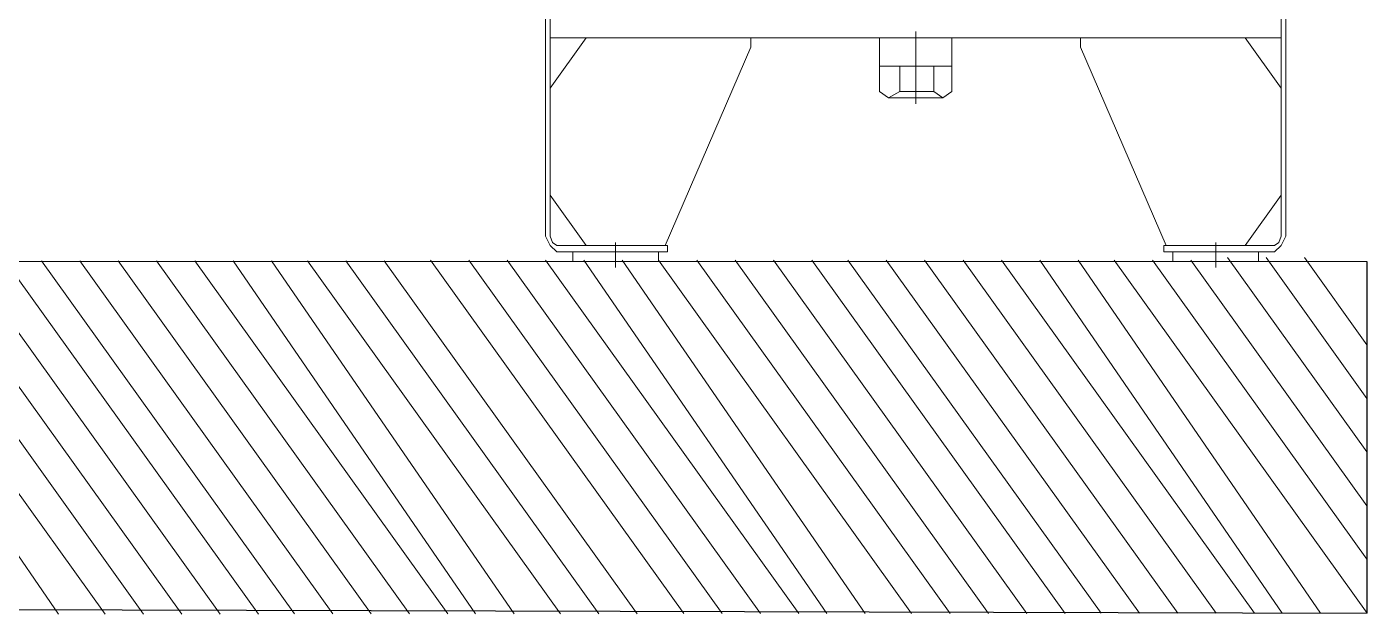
# Model space of a CAD drawing. Header units: inches. Extents: x 2435 to 7572, y 377 to 2555.
# Drawn here: x 7155.7 to 7556.3, y 948.9 to 1124.2 of the extents above; entities that cross this region are included whole.
import ezdxf

# ---------------------------------------------------------------- set-up
doc = ezdxf.new("R2010")
doc.units = ezdxf.units.IN
doc.header["$MEASUREMENT"] = 0

msp = doc.modelspace()

# ---------------------------------------------------------------- linework, layer by layer
at = {"lineweight": 5}
for p, q in [((7530.59, 1061.72), (7530.59, 1401.95)), ((7531.94, 1401.95), (7531.94, 1061.72)), ((7310.73, 1061.72), (7310.73, 1134.09)), ((7312.08, 1134.09), (7312.08, 1061.72)), ((7421.33, 1101.19), (7421.33, 1122.81)), ((7312.08, 1120.93), (7530.59, 1120.93)), ((7312.08, 1105.89), (7322.87, 1120.93)), ((7322.87, 1120.93), (7372.1, 1120.93)), ((7372.1, 1118.11), (7346.48, 1058.9)), ((7372.1, 1120.93), (7372.1, 1118.11)), ((7410.54, 1104.95), (7410.54, 1120.93)), ((7432.12, 1120.93), (7432.12, 1104.95)), ((7519.8, 1120.93), (7470.57, 1120.93)), ((7470.57, 1120.93), (7470.57, 1118.11)), ((7470.57, 1118.11), (7496.19, 1058.9)), ((7530.59, 1105.89), (7519.8, 1120.93)), ((7410.54, 1112.47), (7432.12, 1112.47)), ((7416.61, 1104.95), (7416.61, 1112.47)), ((7426.73, 1104.95), (7426.73, 1112.47)), ((7312.08, 1073.94), (7312.08, 1105.89)), ((7530.59, 1073.94), (7530.59, 1105.89)), ((7413.24, 1103.07), (7410.54, 1104.95)), ((7416.61, 1104.95), (7413.24, 1103.07)), ((7413.24, 1103.07), (7429.43, 1103.07)), ((7426.73, 1104.95), (7416.61, 1104.95)), ((7429.43, 1103.07), (7426.73, 1104.95)), ((7432.12, 1104.95), (7429.43, 1103.07)), ((7322.87, 1058.9), (7312.08, 1073.94)), ((7519.8, 1058.9), (7530.59, 1073.94)), ((7312.08, 1058.9), (7310.73, 1061.72)), ((7312.08, 1061.72), (7312.75, 1059.84)), ((7529.91, 1059.84), (7530.59, 1061.72)), ((7531.94, 1061.72), (7530.59, 1058.9)), ((7314.1, 1057.02), (7312.08, 1058.9)), ((7312.75, 1059.84), (7314.1, 1058.9)), ((7314.1, 1058.9), (7347.15, 1058.9)), ((7346.48, 1058.9), (7322.87, 1058.9)), ((7331.64, 1052.32), (7331.64, 1059.84)), ((7347.15, 1058.9), (7347.15, 1057.02)), ((7495.52, 1057.02), (7495.52, 1058.9)), ((7495.52, 1058.9), (7528.56, 1058.9)), ((7496.19, 1058.9), (7519.8, 1058.9)), ((7511.03, 1052.32), (7511.03, 1059.84)), ((7528.56, 1058.9), (7529.91, 1059.84)), ((7530.59, 1058.9), (7528.56, 1057.02)), ((6437.38, 1054.2), (7556.21, 1054.2)), ((7165.12, 948.86), (7092.56, 1054.37)), ((7179.06, 948.87), (7103.35, 1054.37)), ((7190.51, 948.88), (7114.82, 1054.37)), ((7201.97, 948.89), (7126.28, 1054.37)), ((7213.43, 948.89), (7137.75, 1054.37)), ((7224.89, 948.9), (7149.21, 1054.37)), ((7235.67, 948.91), (7160, 1054.37)), ((7247.13, 948.92), (7171.47, 1054.37)), ((7258.59, 948.93), (7182.93, 1054.37)), ((7270.05, 948.94), (7194.4, 1054.37)), ((7281.5, 948.95), (7205.86, 1054.37)), ((7289.81, 948.96), (7217.33, 1054.37)), ((7301.27, 948.97), (7228.79, 1054.37)), ((7315.21, 948.98), (7239.58, 1054.37)), ((7326.66, 948.99), (7251.05, 1054.37)), ((7338.12, 949), (7262.51, 1054.37)), ((7352.06, 949.01), (7276.32, 1054.57)), ((7363.52, 949.02), (7287.78, 1054.57)), ((7374.98, 949.03), (7299.25, 1054.57)), ((7386.43, 949.04), (7310.71, 1054.57)), ((7347.15, 1057.02), (7314.1, 1057.02)), ((7318.82, 1057.02), (7318.82, 1054.2)), ((7318.82, 1054.2), (7344.45, 1054.2)), ((7394.74, 949.04), (7322.18, 1054.57)), ((7406.2, 949.05), (7333.64, 1054.57)), ((7420.13, 949.06), (7344.43, 1054.57)), ((7344.45, 1054.2), (7344.45, 1057.02)), ((7431.59, 949.07), (7355.9, 1054.57)), ((7443.05, 949.08), (7367.36, 1054.57)), ((7454.51, 949.09), (7378.83, 1054.57)), ((7465.97, 949.1), (7390.29, 1054.57)), ((7476.75, 949.11), (7401.08, 1054.57)), ((7488.21, 949.12), (7412.55, 1054.57)), ((7499.67, 949.13), (7424.01, 1054.57)), ((7511.13, 949.14), (7435.48, 1054.57)), ((7522.58, 949.15), (7446.94, 1054.57)), ((7530.89, 949.16), (7458.41, 1054.57)), ((7542.35, 949.17), (7469.87, 1054.57)), ((7556.28, 949.18), (7480.66, 1054.57)), ((7556.21, 965.25), (7492.13, 1054.57)), ((7528.56, 1057.02), (7495.52, 1057.02)), ((7498.22, 1054.2), (7498.22, 1057.02)), ((7523.84, 1054.2), (7498.22, 1054.2)), ((7556.21, 981.23), (7503.59, 1054.57)), ((7556.21, 997.29), (7514.58, 1055.31)), ((7523.84, 1057.02), (7523.84, 1054.2)), ((7556.21, 1013.27), (7526.05, 1055.31)), ((7556.21, 1029.25), (7537.51, 1055.31)), ((7556.21, 1054.2), (7556.21, 1054.2))]:
    msp.add_line(p, q, dxfattribs=at)
for p, q in [((7556.21, 1054.2), (7556.21, 949.21)), ((6902.66, 950.9), (7556.28, 949.18))]:
    msp.add_line(p, q)

doc.saveas('drawing.dxf')
